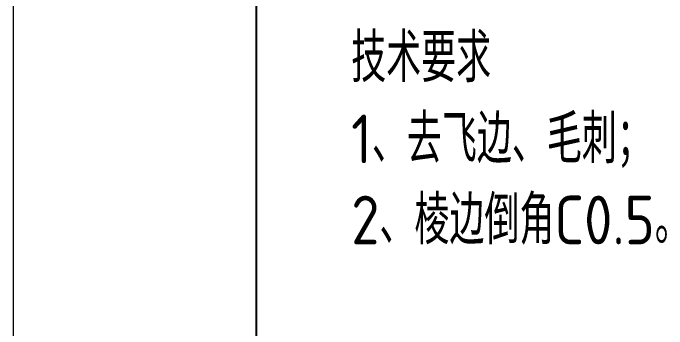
# Model space of a CAD drawing. Header units: millimetres. Extents: x 1333 to 106363, y -60675 to -5704.
# Drawn here: x 2600.2 to 2667.4, y -60245.6 to -60213.1 of the extents above; entities that cross this region are included whole.
import ezdxf

# ---------------------------------------------------------------- set-up
doc = ezdxf.new("R2010")
doc.units = ezdxf.units.MM
doc.header["$LTSCALE"] = 0.5
doc.layers.add('图框', color=7, linetype='Continuous', lineweight=18)
doc.layers.add('标注线', color=3, linetype='Continuous', lineweight=18)
doc.layers.add('图框文字', color=7, linetype='Continuous')
doc.layers.add('打印-禁用', color=7, linetype='Continuous', lineweight=15, plot=False)
doc.styles.add('机械长仿宋', font='gbenor.shx', dxfattribs={"height": 1, "bigfont": 'gbcbig.shx'})

# ---------------------------------------------------------------- blocks, each defined once
blk = doc.blocks.new('GZDEH零件A4图框V01版')
at = {"layer": '图框文字', "linetype": 'Continuous'}
blk.add_line((25, 292), (25, 13.5), dxfattribs=at)
at = {"layer": '打印-禁用', "linetype": 'Continuous'}
for p, q in [((0, 297), (0, 0)), ((210, 297), (210, 0))]:
    blk.add_line(p, q, dxfattribs=at)
blk = doc.blocks.new('DEH A4')
at = {"layer": '图框'}
blk.add_blockref('GZDEH零件A4图框V01版', (0, 0), dxfattribs=at)

msp = doc.modelspace()

# ---------------------------------------------------------------- block references
at = {"layer": '图框'}
for p in [(2390.164, -60304.522), (2600.164, -60304.522)]:
    msp.add_blockref('DEH A4', p, dxfattribs=at)

# ---------------------------------------------------------------- texts
at = {"layer": '标注线', "color": 2, "insert": (2634.957, -60236.958), "char_height": 5, "width": 114.82461, "attachment_point": 7, "style": '机械长仿宋'}
msp.add_mtext('\\A2;技术要求\\P1、去飞边、毛刺；\\P2、棱边倒角C0.5。', dxfattribs=at)

doc.saveas('drawing.dxf')
